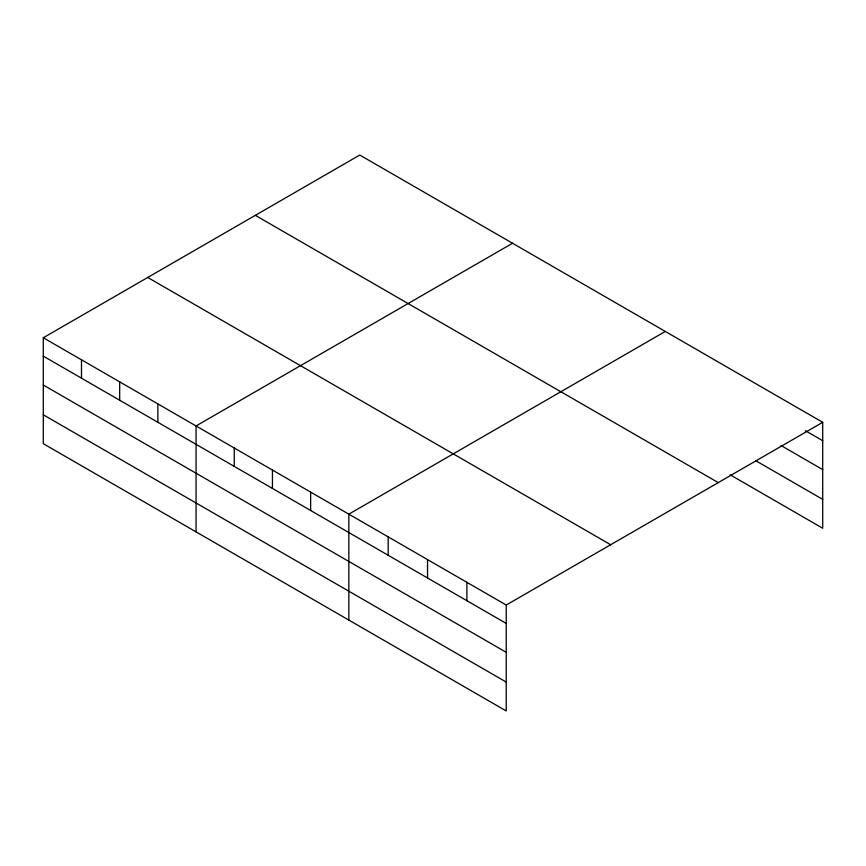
<?xml version="1.0" encoding="UTF-8"?>
<svg xmlns="http://www.w3.org/2000/svg" width="866" height="866" viewBox="0 0 866 866"><rect width="100%" height="100%" fill="white"/><g stroke="black" fill="none" stroke-linecap="round" stroke-linejoin="round"><path stroke-width="1.3" d="M506.231 652.304L506.231 605.031L43.3 337.762L43.3 443.684L506.231 710.954L506.231 652.304L43.3 385.034M43.3 337.762L359.769 155.046L822.7 422.316L822.7 528.238L730.114 474.785M512.542 243.249L196.062 425.953L196.062 531.886M665.305 331.44L348.836 514.155L348.836 620.088M506.231 605.031L822.7 422.316M805.337 430.673L822.7 440.697M781.035 445.535L822.7 469.589M755.574 460.604L822.7 499.357M255.34 215.342L718.26 482.611M147.74 277.466L610.66 544.736M43.3 356.142L506.231 623.412M43.3 414.803L506.231 682.062M466.882 582.309L466.882 600.701M427.533 559.588L427.533 577.979M388.185 536.877L388.185 555.258M310.645 492.105L310.645 510.496M272.444 470.054L272.444 488.446M234.253 448.003L234.253 466.395M157.872 403.902L157.872 422.294M119.681 381.863L119.681 400.244M81.491 359.812L81.491 378.193"/></g></svg>
